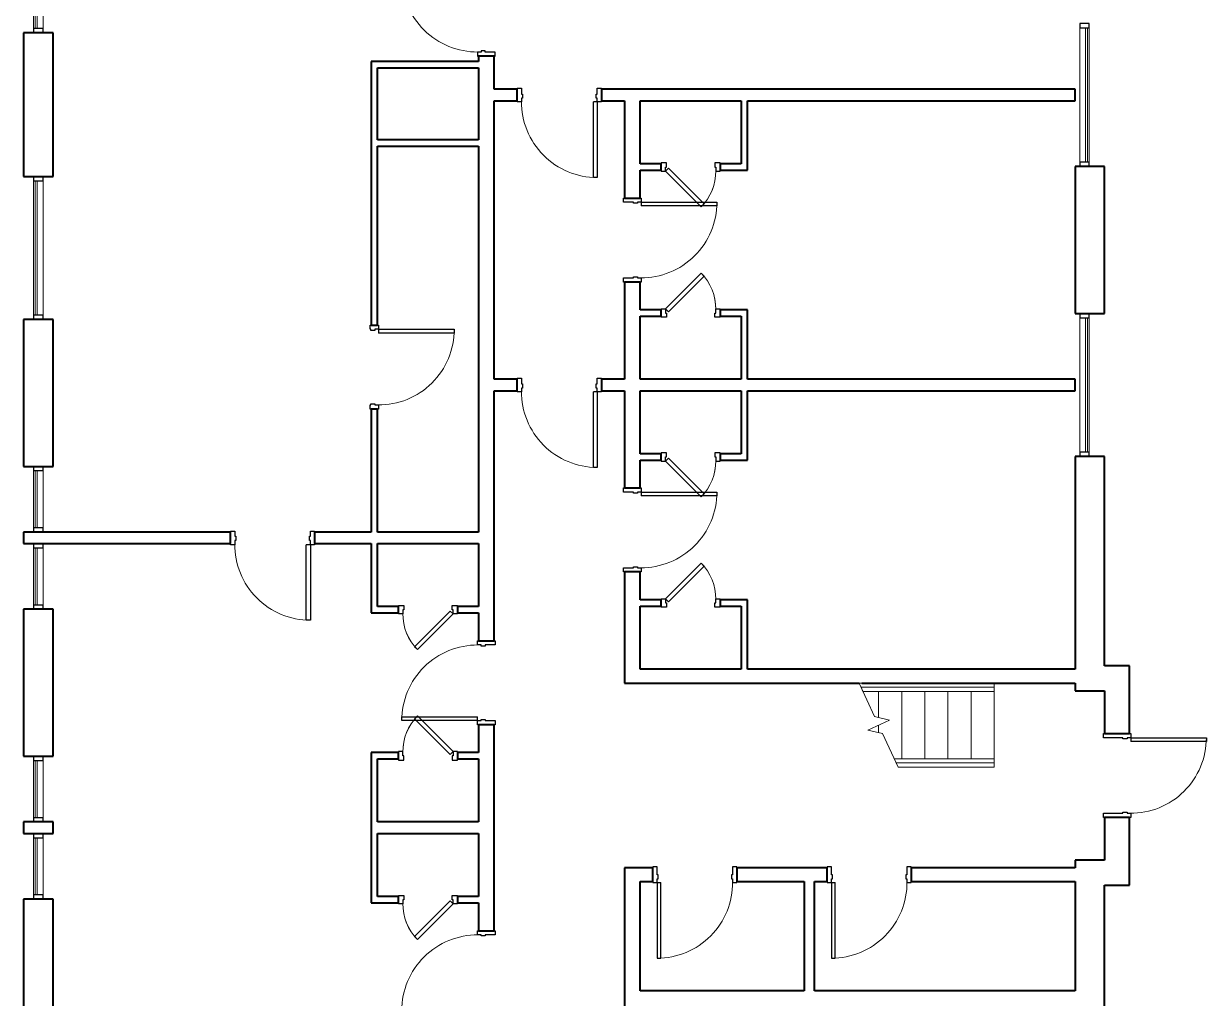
# Model space of a CAD drawing. Header units: inches. Extents: x -118 to 1455, y -1830 to 1419.
# Drawn here: x 375 to 938, y -1132 to -668 of the extents above; entities that cross this region are included whole.
import ezdxf

# ---------------------------------------------------------------- set-up
doc = ezdxf.new("R2010")
doc.units = ezdxf.units.IN
doc.header["$MEASUREMENT"] = 0
for name, color, linetype, lineweight in [('A-DOOR', 31, 'Continuous', 15), ('A-DOOR-FRAM', 31, 'Continuous', 25), ('A-FLOR-HRAL', 11, 'Continuous', 9), ('A-GLAZ-CURT', 52, 'Continuous', 9), ('A-GLAZ-CWMG', 51, 'Continuous', 9), ('A-WALL', 113, 'Continuous', 15), ('I-WALL', 2, 'Continuous', 15), ('S-STRS', 31, 'Continuous', 9), ('S-STRS-MBND', 31, 'Continuous', 9)]:
    doc.layers.add(name, color=color, linetype=linetype, lineweight=lineweight)

# ---------------------------------------------------------------- blocks, each defined once
blk = doc.blocks.new('Door-Single_CE_ - HM Door-2_ HM Frame-5146564-LEVEL 1 - Map Export')
at = {"layer": 'A-DOOR'}
for p, q in [((16.25, -40.25), (16.25, -4.25)), ((16.25, -4.25), (18, -4.25)), ((18, -4.25), (18, -40.25)), ((18, -40.25), (16.25, -40.25))]:
    blk.add_line(p, q, dxfattribs=at)
at = {"layer": 'A-DOOR', "lineweight": 25}
for p, q in [((16.25, -40.25), (16.25, -4.25)), ((18, -4.25), (16.25, -4.25)), ((18, -4.25), (18, -40.25)), ((18, -40.25), (16.25, -40.25))]:
    blk.add_line(p, q, dxfattribs=at)
at = {"layer": 'A-DOOR', "lineweight": 9}
blk.add_arc((18, -4.25), 36, 179.5, 270, dxfattribs=at)
blk.add_arc((18, -4.25), 36, 179.5, 270, dxfattribs=at)
blk.add_arc((18, -4.25), 36, 179.5, 270, dxfattribs=at)
blk.add_arc((18, -4.25), 36, 179.5, 270, dxfattribs=at)
at = {"layer": 'A-DOOR-FRAM'}
for p, q in [((-20, 4.25), (-18, 4.25)), ((-20, -4.25), (-20, 4.25)), ((-18, 4.25), (-18, -0.5)), ((18, 4.25), (20, 4.25)), ((18, -0.5), (18, 4.25)), ((20, 4.25), (20, -4.25)), ((-18, -4.25), (-20, -4.25)), ((-18, -0.5), (-17.5, -0.5)), ((-18, -2.5), (-18, -4.25)), ((-17.5, -2.5), (-18, -2.5)), ((-17.5, -0.5), (-17.5, -2.5)), ((17.5, -0.5), (18, -0.5)), ((17.5, -2.5), (17.5, -0.5)), ((18, -2.5), (17.5, -2.5)), ((18, -4.25), (18, -2.5)), ((20, -4.25), (18, -4.25))]:
    blk.add_line(p, q, dxfattribs=at)
blk = doc.blocks.new('Door-Single_CE_ - HM Door-2_ HM Frame-5146565-LEVEL 1 - Map Export')
at = {"layer": 'A-DOOR'}
for p, q in [((18, 40.25), (16.25, 40.25)), ((16.25, 40.25), (16.25, 4.25)), ((18, 4.25), (18, 40.25)), ((16.25, 4.25), (18, 4.25))]:
    blk.add_line(p, q, dxfattribs=at)
at = {"layer": 'A-DOOR', "lineweight": 25}
for p, q in [((18, 40.25), (16.25, 40.25)), ((16.25, 40.25), (16.25, 4.25)), ((18, 4.25), (18, 40.25)), ((18, 4.25), (16.25, 4.25))]:
    blk.add_line(p, q, dxfattribs=at)
at = {"layer": 'A-DOOR', "lineweight": 9}
blk.add_arc((18, 4.25), 36, 90, 180.5, dxfattribs=at)
blk.add_arc((18, 4.25), 36, 90, 180.5, dxfattribs=at)
blk.add_arc((18, 4.25), 36, 90, 180.5, dxfattribs=at)
blk.add_arc((18, 4.25), 36, 90, 180.5, dxfattribs=at)
at = {"layer": 'A-DOOR-FRAM'}
for p, q in [((-18, 4.25), (-20, 4.25)), ((-20, 4.25), (-20, -4.25)), ((-18, 2.5), (-18, 4.25)), ((-17.5, 2.5), (-18, 2.5)), ((-18, -4.25), (-18, 0.5)), ((-18, 0.5), (-17.5, 0.5)), ((-17.5, 0.5), (-17.5, 2.5)), ((18, 2.5), (17.5, 2.5)), ((17.5, 2.5), (17.5, 0.5)), ((17.5, 0.5), (18, 0.5)), ((20, 4.25), (18, 4.25)), ((18, 4.25), (18, 2.5)), ((18, 0.5), (18, -4.25)), ((20, -4.25), (20, 4.25)), ((-20, -4.25), (-18, -4.25)), ((18, -4.25), (20, -4.25))]:
    blk.add_line(p, q, dxfattribs=at)
blk = doc.blocks.new('Door-Single_CE_ - HM Door-2_ HM Frame-5146566-LEVEL 1 - Map Export')
at = {"layer": 'A-DOOR'}
for p, q in [((16.25, -38), (16.25, -2)), ((16.25, -2), (18, -2)), ((18, -2), (18, -38)), ((18, -38), (16.25, -38))]:
    blk.add_line(p, q, dxfattribs=at)
at = {"layer": 'A-DOOR', "lineweight": 25}
for p, q in [((16.25, -38), (16.25, -2)), ((18, -2), (16.25, -2)), ((18, -2), (18, -38)), ((18, -38), (16.25, -38))]:
    blk.add_line(p, q, dxfattribs=at)
at = {"layer": 'A-DOOR', "lineweight": 9}
blk.add_arc((18, -2), 36, 179.5, 270, dxfattribs=at)
blk.add_arc((18, -2), 36, 179.5, 270, dxfattribs=at)
blk.add_arc((18, -2), 36, 179.5, 270, dxfattribs=at)
blk.add_arc((18, -2), 36, 179.5, 270, dxfattribs=at)
at = {"layer": 'A-DOOR-FRAM'}
for p, q in [((-20, 2), (-18, 2)), ((-20, -2), (-20, 2)), ((-18, 2), (-18, 1.75)), ((-18, 1.75), (-17.5, 1.75)), ((-17.5, 1.75), (-17.5, -0.25)), ((17.5, 1.75), (18, 1.75)), ((17.5, -0.25), (17.5, 1.75)), ((18, 2), (20, 2)), ((18, 1.75), (18, 2)), ((20, 2), (20, -2)), ((-18, -2), (-20, -2)), ((-18, -0.25), (-18, -2)), ((-17.5, -0.25), (-18, -0.25)), ((18, -0.25), (17.5, -0.25)), ((18, -2), (18, -0.25)), ((20, -2), (18, -2))]:
    blk.add_line(p, q, dxfattribs=at)
blk = doc.blocks.new('Door-Single_CE_ - HM Door-2_ HM Frame-5148264-LEVEL 1 - Map Export')
at = {"layer": 'A-DOOR'}
for p, q in [((18, 39.75), (16.25, 39.75)), ((16.25, 39.75), (16.25, 3.75)), ((18, 3.75), (18, 39.75)), ((16.25, 3.75), (18, 3.75))]:
    blk.add_line(p, q, dxfattribs=at)
at = {"layer": 'A-DOOR', "lineweight": 25}
for p, q in [((18, 39.75), (16.25, 39.75)), ((16.25, 39.75), (16.25, 3.75)), ((18, 3.75), (18, 39.75)), ((18, 3.75), (16.25, 3.75))]:
    blk.add_line(p, q, dxfattribs=at)
at = {"layer": 'A-DOOR', "lineweight": 9}
blk.add_arc((18, 3.75), 36, 90, 180.5, dxfattribs=at)
blk.add_arc((18, 3.75), 36, 90, 180.5, dxfattribs=at)
blk.add_arc((18, 3.75), 36, 90, 180.5, dxfattribs=at)
blk.add_arc((18, 3.75), 36, 90, 180.5, dxfattribs=at)
at = {"layer": 'A-DOOR-FRAM'}
for p, q in [((-18, 3.75), (-20, 3.75)), ((-20, 3.75), (-20, -3.75)), ((-18, 2), (-18, 3.75)), ((-17.5, 2), (-18, 2)), ((-18, -3.75), (-18, 0)), ((-18, 0), (-17.5, 0)), ((-17.5, 0), (-17.5, 2)), ((18, 2), (17.5, 2)), ((17.5, 2), (17.5, 0)), ((17.5, 0), (18, 0)), ((20, 3.75), (18, 3.75)), ((18, 3.75), (18, 2)), ((18, 0), (18, -3.75)), ((20, -3.75), (20, 3.75)), ((-20, -3.75), (-18, -3.75)), ((18, -3.75), (20, -3.75))]:
    blk.add_line(p, q, dxfattribs=at)
blk = doc.blocks.new('Door-Single_CE_ - HM Door-2_ HM Frame-5148059-LEVEL 1 - Map Export')
at = {"layer": 'A-DOOR'}
for p, q in [((16.25, -42.5), (16.25, -6.5)), ((16.25, -6.5), (18, -6.5)), ((18, -6.5), (18, -42.5)), ((18, -42.5), (16.25, -42.5))]:
    blk.add_line(p, q, dxfattribs=at)
at = {"layer": 'A-DOOR', "lineweight": 25}
for p, q in [((16.25, -42.5), (16.25, -6.5)), ((18, -6.5), (16.25, -6.5)), ((18, -6.5), (18, -42.5)), ((18, -42.5), (16.25, -42.5))]:
    blk.add_line(p, q, dxfattribs=at)
at = {"layer": 'A-DOOR', "lineweight": 9}
blk.add_arc((18, -6.5), 36, 179.5, 270, dxfattribs=at)
blk.add_arc((18, -6.5), 36, 179.5, 270, dxfattribs=at)
blk.add_arc((18, -6.5), 36, 179.5, 270, dxfattribs=at)
blk.add_arc((18, -6.5), 36, 179.5, 270, dxfattribs=at)
at = {"layer": 'A-DOOR-FRAM'}
for p, q in [((-20, 6.5), (-18, 6.5)), ((-20, -6.5), (-20, 6.5)), ((-18, 6.5), (-18, -2.75)), ((18, 6.5), (20, 6.5)), ((18, -2.75), (18, 6.5)), ((20, 6.5), (20, -6.5)), ((-18, -2.75), (-17.5, -2.75)), ((-18, -4.75), (-18, -6.5)), ((-17.5, -4.75), (-18, -4.75)), ((-17.5, -2.75), (-17.5, -4.75)), ((17.5, -2.75), (18, -2.75)), ((17.5, -4.75), (17.5, -2.75)), ((18, -4.75), (17.5, -4.75)), ((18, -6.5), (18, -4.75)), ((-18, -6.5), (-20, -6.5)), ((20, -6.5), (18, -6.5))]:
    blk.add_line(p, q, dxfattribs=at)
blk = doc.blocks.new('Door-Single_CE_ - HM Door-2_ HM Frame-5149653-LEVEL 1 - Map Export')
at = {"layer": 'A-DOOR'}
for p, q in [((16.25, -39.25), (16.25, -3.25)), ((16.25, -3.25), (18, -3.25)), ((18, -3.25), (18, -39.25)), ((18, -39.25), (16.25, -39.25))]:
    blk.add_line(p, q, dxfattribs=at)
at = {"layer": 'A-DOOR', "lineweight": 25}
for p, q in [((16.25, -39.25), (16.25, -3.25)), ((18, -3.25), (16.25, -3.25)), ((18, -3.25), (18, -39.25)), ((18, -39.25), (16.25, -39.25))]:
    blk.add_line(p, q, dxfattribs=at)
at = {"layer": 'A-DOOR', "lineweight": 9}
blk.add_arc((18, -3.25), 36, 179.5, 270, dxfattribs=at)
blk.add_arc((18, -3.25), 36, 179.5, 270, dxfattribs=at)
blk.add_arc((18, -3.25), 36, 179.5, 270, dxfattribs=at)
blk.add_arc((18, -3.25), 36, 179.5, 270, dxfattribs=at)
at = {"layer": 'A-DOOR-FRAM'}
for p, q in [((-20, 3.25), (-18, 3.25)), ((-20, -3.25), (-20, 3.25)), ((-18, 3.25), (-18, 0.5)), ((-18, 0.5), (-17.5, 0.5)), ((-17.5, 0.5), (-17.5, -1.5)), ((17.5, 0.5), (18, 0.5)), ((17.5, -1.5), (17.5, 0.5)), ((18, 3.25), (20, 3.25)), ((18, 0.5), (18, 3.25)), ((20, 3.25), (20, -3.25)), ((-18, -3.25), (-20, -3.25)), ((-18, -1.5), (-18, -3.25)), ((-17.5, -1.5), (-18, -1.5)), ((18, -1.5), (17.5, -1.5)), ((18, -3.25), (18, -1.5)), ((20, -3.25), (18, -3.25))]:
    blk.add_line(p, q, dxfattribs=at)
blk = doc.blocks.new('System Panel - zGlazed-5160974-LEVEL 1 - Map Export')
at = {"layer": 'A-GLAZ-CURT', "lineweight": 15}
for p, q in [((32, -0.5), (-32, -0.5)), ((-32, -0.5), (-32, -1.5)), ((-32, -1.5), (32, -1.5)), ((32, -1.5), (32, -0.5))]:
    blk.add_line(p, q, dxfattribs=at)
blk = doc.blocks.new('Rectangular Mullion - 4 1_2_ x 2_ Rectangular_CE_-5160973-LEVEL 1 - Map Export')
at = {"layer": 'A-GLAZ-CWMG'}
for p, q in [((380.12, 443.09), (380.12, 507.09)), ((384.62, 443.09), (384.62, 507.09))]:
    blk.add_line(p, q, dxfattribs=at)
blk = doc.blocks.new('Rectangular Mullion - 4 1_2_ x 2_ Rectangular_CE_-5139319-LEVEL 1 - Map Export')
at = {"layer": 'A-GLAZ-CWMG', "lineweight": 25}
for p, q in [((-2, 2.25), (0, 2.25)), ((-2, -2.25), (-2, 2.25)), ((0, 2.25), (0, -2.25)), ((0, -2.25), (-2, -2.25))]:
    blk.add_line(p, q, dxfattribs=at)
blk = doc.blocks.new('Rectangular Mullion - 4 1_2_ x 2_ Rectangular_CE_-5139320-LEVEL 1 - Map Export')
at = {"layer": 'A-GLAZ-CWMG', "lineweight": 25}
for p, q in [((0, 2.25), (-2, 2.25)), ((-2, 2.25), (-2, -2.25)), ((0, -2.25), (0, 2.25)), ((-2, -2.25), (0, -2.25))]:
    blk.add_line(p, q, dxfattribs=at)
blk = doc.blocks.new('System Panel - zGlazed-5177566-LEVEL 1 - Map Export')
at = {"layer": 'A-GLAZ-CURT', "lineweight": 15}
for p, q in [((13.625, -0.5), (-13.625, -0.5)), ((-13.625, -0.5), (-13.625, -1.5)), ((-13.625, -1.5), (13.625, -1.5)), ((13.625, -1.5), (13.625, -0.5))]:
    blk.add_line(p, q, dxfattribs=at)
blk = doc.blocks.new('Rectangular Mullion - 4 1_2_ x 2_ Rectangular_CE_-5177565-LEVEL 1 - Map Export')
at = {"layer": 'A-GLAZ-CWMG'}
for p, q in [((380.12, -210.16), (380.12, -182.91)), ((384.62, -210.16), (384.62, -182.91))]:
    blk.add_line(p, q, dxfattribs=at)
blk = doc.blocks.new('System Panel - zGlazed-5161405-LEVEL 1 - Map Export')
at = {"layer": 'A-GLAZ-CURT', "lineweight": 15}
for p, q in [((32, 1.5), (-32, 1.5)), ((-32, 1.5), (-32, 0.5)), ((-32, 0.5), (32, 0.5)), ((32, 0.5), (32, 1.5))]:
    blk.add_line(p, q, dxfattribs=at)
blk = doc.blocks.new('Rectangular Mullion - 4 1_2_ x 2_ Rectangular_CE_-5161404-LEVEL 1 - Map Export')
at = {"layer": 'A-GLAZ-CWMG'}
for p, q in [((878.12, 466.09), (878.12, 530.09)), ((882.62, 466.09), (882.62, 530.09))]:
    blk.add_line(p, q, dxfattribs=at)
blk = doc.blocks.new('Rectangular Mullion - 4 1_2_ x 2_ Rectangular_CE_-5140190-LEVEL 1 - Map Export')
at = {"layer": 'A-GLAZ-CWMG', "lineweight": 25}
for p, q in [((-2, 2.25), (0, 2.25)), ((-2, -2.25), (-2, 2.25)), ((0, 2.25), (0, -2.25)), ((0, -2.25), (-2, -2.25))]:
    blk.add_line(p, q, dxfattribs=at)
blk = doc.blocks.new('Rectangular Mullion - 4 1_2_ x 2_ Rectangular_CE_-5140191-LEVEL 1 - Map Export')
at = {"layer": 'A-GLAZ-CWMG', "lineweight": 25}
for p, q in [((0, 2.25), (-2, 2.25)), ((-2, 2.25), (-2, -2.25)), ((0, -2.25), (0, 2.25)), ((-2, -2.25), (0, -2.25))]:
    blk.add_line(p, q, dxfattribs=at)
blk = doc.blocks.new('System Panel - zGlazed-5161037-LEVEL 1 - Map Export')
at = {"layer": 'A-GLAZ-CURT', "lineweight": 15}
for p, q in [((14.4375, -0.5), (-14.4375, -0.5)), ((-14.4375, -0.5), (-14.4375, -1.5)), ((-14.4375, -1.5), (14.4375, -1.5)), ((14.4375, -1.5), (14.4375, -0.5))]:
    blk.add_line(p, q, dxfattribs=at)
blk = doc.blocks.new('Rectangular Mullion - 4 1_2_ x 2_ Rectangular_CE_-5161036-LEVEL 1 - Map Export')
at = {"layer": 'A-GLAZ-CWMG'}
for p, q in [((380.12, 579.47), (380.12, 608.34)), ((384.62, 579.47), (384.62, 608.34))]:
    blk.add_line(p, q, dxfattribs=at)
blk = doc.blocks.new('Railing - Railing-5168626-LEVEL 1 - Map Export')
at = {"layer": 'A-FLOR-HRAL'}
for p, q in [((773.98, -983.53), (774.91, -985.53)), ((837.37, -983.53), (773.98, -983.53)), ((837.37, -983.53), (837.37, -985.53)), ((837.37, -985.53), (774.91, -985.53))]:
    blk.add_line(p, q, dxfattribs=at)
blk = doc.blocks.new('Railing - Railing-5168630-LEVEL 1 - Map Export')
at = {"layer": 'A-FLOR-HRAL'}
for p, q in [((789.84, -1017.53), (790.77, -1019.53)), ((837.37, -1017.53), (789.84, -1017.53)), ((837.37, -1017.53), (837.37, -1019.53)), ((837.37, -1019.53), (790.77, -1019.53))]:
    blk.add_line(p, q, dxfattribs=at)
blk = doc.blocks.new('Door-Single_CE_ - WD Door-2_ WD Frame-5176362-LEVEL 1 - Map Export')
at = {"layer": 'A-DOOR'}
for p, q in [((-6.38, -17.56), (10.59, -0.59)), ((12, -2), (-4.97, -18.97)), ((10.59, -0.59), (12, -2)), ((-4.97, -18.97), (-6.38, -17.56))]:
    blk.add_line(p, q, dxfattribs=at)
at = {"layer": 'A-DOOR', "lineweight": 25}
for p, q in [((-6.38, -17.56), (10.59, -0.59)), ((12, -2), (-4.97, -18.97)), ((12, -2), (10.59, -0.59)), ((-4.97, -18.97), (-6.38, -17.56))]:
    blk.add_line(p, q, dxfattribs=at)
at = {"layer": 'A-DOOR', "lineweight": 9}
for start in [179.3876, 179.3876, 179.5, 179.5]:
    blk.add_arc((12, -2), 24, start, 225, dxfattribs=at)
at = {"layer": 'A-DOOR-FRAM'}
for p, q in [((-14, 2), (-11.5, 2)), ((-14, -2), (-14, 2)), ((-11.5, 2), (-11.5, 0)), ((11.5, 2), (14, 2)), ((11.5, 0), (11.5, 2)), ((14, 2), (14, -2)), ((-12, -2), (-14, -2)), ((-12, 0), (-12, -2)), ((-11.5, 0), (-12, 0)), ((12, 0), (11.5, 0)), ((12, -2), (12, 0)), ((14, -2), (12, -2))]:
    blk.add_line(p, q, dxfattribs=at)
blk = doc.blocks.new('Door-Single_CE_ - WD Door-2_ WD Frame-5176364-LEVEL 1 - Map Export')
at = {"layer": 'A-DOOR'}
for p, q in [((-4.97, 18.97), (-6.38, 17.56)), ((-6.38, 17.56), (10.59, 0.59)), ((12, 2), (-4.97, 18.97)), ((10.59, 0.59), (12, 2))]:
    blk.add_line(p, q, dxfattribs=at)
at = {"layer": 'A-DOOR', "lineweight": 25}
for p, q in [((-4.97, 18.97), (-6.38, 17.56)), ((-6.38, 17.56), (10.59, 0.59)), ((12, 2), (-4.97, 18.97)), ((12, 2), (10.59, 0.59))]:
    blk.add_line(p, q, dxfattribs=at)
at = {"layer": 'A-DOOR', "lineweight": 9}
for end in [180.5, 180.5, 180.6124, 180.6124]:
    blk.add_arc((12, 2), 24, 135, end, dxfattribs=at)
at = {"layer": 'A-DOOR-FRAM'}
for p, q in [((-12, 2), (-14, 2)), ((-14, 2), (-14, -2)), ((-12, 0), (-12, 2)), ((-11.5, 0), (-12, 0)), ((-11.5, -2), (-11.5, 0)), ((12, 0), (11.5, 0)), ((11.5, 0), (11.5, -2)), ((14, 2), (12, 2)), ((12, 2), (12, 0)), ((14, -2), (14, 2)), ((-14, -2), (-11.5, -2)), ((11.5, -2), (14, -2))]:
    blk.add_line(p, q, dxfattribs=at)
blk = doc.blocks.new('Door-Single_CE_ - WD Door-2_ WD Frame-5177219-LEVEL 1 - Map Export')
at = {"layer": 'A-DOOR'}
for p, q in [((16, -39.25), (16, -3.25)), ((16, -3.25), (18, -3.25)), ((18, -3.25), (18, -39.25)), ((18, -39.25), (16, -39.25))]:
    blk.add_line(p, q, dxfattribs=at)
at = {"layer": 'A-DOOR', "lineweight": 25}
for p, q in [((16, -39.25), (16, -3.25)), ((18, -3.25), (16, -3.25)), ((18, -3.25), (18, -39.25)), ((18, -39.25), (16, -39.25))]:
    blk.add_line(p, q, dxfattribs=at)
at = {"layer": 'A-DOOR', "lineweight": 9}
blk.add_arc((18, -3.25), 36, 179.5, 270, dxfattribs=at)
blk.add_arc((18, -3.25), 36, 179.5, 270, dxfattribs=at)
blk.add_arc((18, -3.25), 36, 179.5, 270, dxfattribs=at)
blk.add_arc((18, -3.25), 36, 179.5, 270, dxfattribs=at)
at = {"layer": 'A-DOOR-FRAM'}
for p, q in [((-20, 3.25), (-18, 3.25)), ((-20, -3.25), (-20, 3.25)), ((-18, 3.25), (-18, 0.75)), ((-18, 0.75), (-17.5, 0.75)), ((-17.5, 0.75), (-17.5, -1.25)), ((17.5, 0.75), (18, 0.75)), ((17.5, -1.25), (17.5, 0.75)), ((18, 3.25), (20, 3.25)), ((18, 0.75), (18, 3.25)), ((20, 3.25), (20, -3.25)), ((-18, -3.25), (-20, -3.25)), ((-18, -1.25), (-18, -3.25)), ((-17.5, -1.25), (-18, -1.25)), ((18, -1.25), (17.5, -1.25)), ((18, -3.25), (18, -1.25)), ((20, -3.25), (18, -3.25))]:
    blk.add_line(p, q, dxfattribs=at)

msp = doc.modelspace()

# ---------------------------------------------------------------- linework, layer by layer
at = {"layer": 'A-WALL', "lineweight": 40}
for p, q in [((375.37, -672.03), (375.37, -740.41)), ((389.37, -672.03), (375.37, -672.03)), ((389.37, -740.41), (389.37, -672.03)), ((591.87, -685.66), (540.87, -685.66)), ((540.87, -685.66), (540.87, -811.16)), ((599.37, -683.16), (591.87, -683.16)), ((591.87, -683.16), (591.87, -685.66)), ((599.37, -698.91), (599.37, -683.16)), ((543.87, -688.66), (591.87, -688.66)), ((543.87, -722.91), (543.87, -688.66)), ((591.87, -688.66), (591.87, -722.91)), ((610.37, -698.91), (599.37, -698.91)), ((610.37, -704.41), (610.37, -698.91)), ((875.87, -698.91), (650.37, -698.91)), ((650.37, -698.91), (650.37, -704.41)), ((875.87, -704.41), (875.87, -698.91)), ((599.37, -836.91), (599.37, -704.41)), ((599.37, -704.41), (610.37, -704.41)), ((650.37, -704.41), (661.37, -704.41)), ((661.37, -704.41), (661.37, -750.66)), ((668.87, -704.41), (716.87, -704.41)), ((668.87, -734.41), (668.87, -704.41)), ((716.87, -704.41), (716.87, -734.41)), ((719.87, -704.41), (875.87, -704.41)), ((719.87, -737.41), (719.87, -704.41)), ((591.87, -722.91), (543.87, -722.91)), ((543.87, -811.16), (543.87, -725.91)), ((543.87, -725.91), (591.87, -725.91)), ((591.87, -725.91), (591.87, -909.66)), ((678.87, -734.41), (668.87, -734.41)), ((668.87, -750.66), (668.87, -737.41)), ((668.87, -737.41), (678.87, -737.41)), ((678.87, -737.41), (678.87, -734.41)), ((716.87, -734.41), (706.87, -734.41)), ((706.87, -734.41), (706.87, -737.41)), ((706.87, -737.41), (719.87, -737.41)), ((875.87, -735.66), (875.87, -805.66)), ((889.87, -735.66), (875.87, -735.66)), ((889.87, -805.66), (889.87, -735.66)), ((375.37, -740.41), (389.37, -740.41)), ((661.37, -750.66), (668.87, -750.66)), ((661.37, -790.66), (661.37, -836.91)), ((668.87, -790.66), (661.37, -790.66)), ((668.87, -803.91), (668.87, -790.66)), ((678.87, -803.91), (668.87, -803.91)), ((678.87, -806.91), (678.87, -803.91)), ((719.87, -803.91), (706.87, -803.91)), ((706.87, -803.91), (706.87, -806.91)), ((719.87, -836.91), (719.87, -803.91)), ((375.37, -808.41), (375.37, -878.41)), ((389.37, -808.41), (375.37, -808.41)), ((389.37, -878.41), (389.37, -808.41)), ((668.87, -836.91), (668.87, -806.91)), ((668.87, -806.91), (678.87, -806.91)), ((706.87, -806.91), (716.87, -806.91)), ((716.87, -806.91), (716.87, -836.91)), ((875.87, -805.66), (889.87, -805.66)), ((540.87, -811.16), (543.87, -811.16)), ((610.37, -836.91), (599.37, -836.91)), ((610.37, -842.41), (610.37, -836.91)), ((661.37, -836.91), (650.37, -836.91)), ((650.37, -836.91), (650.37, -842.41)), ((716.87, -836.91), (668.87, -836.91)), ((875.87, -836.91), (719.87, -836.91)), ((875.87, -842.41), (875.87, -836.91)), ((599.37, -961.41), (599.37, -842.41)), ((599.37, -842.41), (610.37, -842.41)), ((650.37, -842.41), (661.37, -842.41)), ((661.37, -842.41), (661.37, -888.66)), ((668.87, -842.41), (716.87, -842.41)), ((668.87, -872.41), (668.87, -842.41)), ((716.87, -842.41), (716.87, -872.41)), ((719.87, -842.41), (875.87, -842.41)), ((719.87, -875.41), (719.87, -842.41)), ((540.87, -851.16), (540.87, -909.66)), ((543.87, -851.16), (540.87, -851.16)), ((543.87, -909.66), (543.87, -851.16)), ((678.87, -872.41), (668.87, -872.41)), ((678.87, -875.41), (678.87, -872.41)), ((716.87, -872.41), (706.87, -872.41)), ((706.87, -872.41), (706.87, -875.41)), ((668.87, -888.66), (668.87, -875.41)), ((668.87, -875.41), (678.87, -875.41)), ((706.87, -875.41), (719.87, -875.41)), ((875.87, -873.66), (875.87, -974.91)), ((889.87, -873.66), (875.87, -873.66)), ((889.87, -973.28), (889.87, -873.66)), ((375.37, -878.41), (389.37, -878.41)), ((661.37, -888.66), (668.87, -888.66)), ((375.37, -909.66), (375.37, -915.16)), ((473.87, -909.66), (375.37, -909.66)), ((473.87, -915.16), (473.87, -909.66)), ((540.87, -909.66), (513.87, -909.66)), ((513.87, -909.66), (513.87, -915.16)), ((591.87, -909.66), (543.87, -909.66)), ((375.37, -915.16), (473.87, -915.16)), ((513.87, -915.16), (540.87, -915.16)), ((540.87, -915.16), (540.87, -948.16)), ((543.87, -915.16), (591.87, -915.16)), ((543.87, -945.16), (543.87, -915.16)), ((591.87, -915.16), (591.87, -945.16)), ((661.37, -928.66), (661.37, -981.53)), ((668.87, -928.66), (661.37, -928.66)), ((668.87, -941.91), (668.87, -928.66)), ((553.87, -945.16), (543.87, -945.16)), ((553.87, -948.16), (553.87, -945.16)), ((591.87, -945.16), (581.87, -945.16)), ((581.87, -945.16), (581.87, -948.16)), ((678.87, -941.91), (668.87, -941.91)), ((668.87, -974.91), (668.87, -944.91)), ((668.87, -944.91), (678.87, -944.91)), ((678.87, -944.91), (678.87, -941.91)), ((719.87, -941.91), (706.87, -941.91)), ((706.87, -941.91), (706.87, -944.91)), ((706.87, -944.91), (716.87, -944.91)), ((716.87, -944.91), (716.87, -974.91)), ((719.87, -974.91), (719.87, -941.91)), ((375.37, -946.41), (375.37, -1016.41)), ((389.37, -946.41), (375.37, -946.41)), ((389.37, -1016.41), (389.37, -946.41)), ((540.87, -948.16), (553.87, -948.16)), ((581.87, -948.16), (591.87, -948.16)), ((591.87, -948.16), (591.87, -961.41)), ((591.87, -961.41), (599.37, -961.41)), ((901.87, -973.28), (889.87, -973.28)), ((901.87, -1005.53), (901.87, -973.28)), ((716.87, -974.91), (668.87, -974.91)), ((875.87, -974.91), (719.87, -974.91)), ((661.37, -981.53), (773.05, -981.53)), ((774.33, -981.53), (875.87, -981.53)), ((875.87, -981.53), (875.87, -985.28)), ((875.87, -985.28), (889.87, -985.28)), ((889.87, -985.28), (889.87, -1005.53)), ((599.37, -1001.41), (591.87, -1001.41)), ((591.87, -1001.41), (591.87, -1014.66)), ((599.37, -1099.41), (599.37, -1001.41)), ((889.87, -1005.53), (901.87, -1005.53)), ((375.37, -1016.41), (389.37, -1016.41)), ((553.87, -1014.66), (540.87, -1014.66)), ((540.87, -1014.66), (540.87, -1086.16)), ((543.87, -1047.66), (543.87, -1017.66)), ((543.87, -1017.66), (553.87, -1017.66)), ((553.87, -1017.66), (553.87, -1014.66)), ((591.87, -1014.66), (581.87, -1014.66)), ((581.87, -1014.66), (581.87, -1017.66)), ((581.87, -1017.66), (591.87, -1017.66)), ((591.87, -1017.66), (591.87, -1047.66)), ((889.87, -1045.53), (889.87, -1065.78)), ((901.87, -1045.53), (889.87, -1045.53)), ((901.87, -1077.78), (901.87, -1045.53)), ((375.37, -1047.66), (375.37, -1053.16)), ((389.37, -1047.66), (375.37, -1047.66)), ((389.37, -1053.16), (389.37, -1047.66)), ((591.87, -1047.66), (543.87, -1047.66)), ((375.37, -1053.16), (389.37, -1053.16)), ((543.87, -1053.16), (591.87, -1053.16)), ((543.87, -1083.16), (543.87, -1053.16)), ((591.87, -1053.16), (591.87, -1083.16)), ((674.87, -1069.53), (661.37, -1069.53)), ((661.37, -1069.53), (661.37, -1398.41)), ((674.87, -1076.03), (674.87, -1069.53)), ((757.87, -1069.53), (714.87, -1069.53)), ((714.87, -1069.53), (714.87, -1076.03)), ((757.87, -1076.03), (757.87, -1069.53)), ((875.87, -1069.53), (797.87, -1069.53)), ((797.87, -1069.53), (797.87, -1076.03)), ((889.87, -1065.78), (875.87, -1065.78)), ((875.87, -1065.78), (875.87, -1069.53)), ((668.87, -1076.03), (674.87, -1076.03)), ((668.87, -1128.03), (668.87, -1076.03)), ((714.87, -1076.03), (746.87, -1076.03)), ((751.87, -1076.03), (757.87, -1076.03)), ((797.87, -1076.03), (875.87, -1076.03)), ((875.87, -1076.03), (875.87, -1128.03)), ((889.87, -1077.78), (901.87, -1077.78)), ((889.87, -1175.41), (889.87, -1077.78)), ((375.37, -1084.41), (375.37, -1154.41)), ((389.37, -1084.41), (375.37, -1084.41)), ((389.37, -1154.41), (389.37, -1084.41)), ((540.87, -1086.16), (553.87, -1086.16)), ((553.87, -1083.16), (543.87, -1083.16)), ((553.87, -1086.16), (553.87, -1083.16)), ((591.87, -1083.16), (581.87, -1083.16)), ((581.87, -1083.16), (581.87, -1086.16)), ((581.87, -1086.16), (591.87, -1086.16)), ((591.87, -1086.16), (591.87, -1099.41)), ((591.87, -1099.41), (599.37, -1099.41)), ((746.87, -1128.03), (668.87, -1128.03)), ((875.87, -1128.03), (751.87, -1128.03))]:
    msp.add_line(p, q, dxfattribs=at)
at = {"layer": 'I-WALL', "lineweight": 40}
for p, q in [((746.87, -1076.03), (746.87, -1128.03)), ((751.87, -1128.03), (751.87, -1076.03))]:
    msp.add_line(p, q, dxfattribs=at)
at = {"layer": 'S-STRS'}
for p, q in [((774.33, -981.53), (773.05, -981.53)), ((837.37, -983.53), (837.37, -981.53)), ((782.37, -997.92), (782.37, -985.53)), ((793.37, -1017.53), (793.37, -985.53)), ((804.37, -1017.53), (804.37, -985.53)), ((815.37, -1017.53), (815.37, -985.53)), ((826.37, -1017.53), (826.37, -985.53)), ((837.37, -1017.53), (837.37, -985.53)), ((782.37, -1005.15), (782.37, -1001.53)), ((837.37, -1021.53), (791.7, -1021.53)), ((837.37, -1021.53), (837.37, -1019.53))]:
    msp.add_line(p, q, dxfattribs=at)
at = {"layer": 'S-STRS-MBND'}
for p, q in [((773.05, -981.53), (780.47, -997.45)), ((787.47, -999.16), (777.28, -1003.91)), ((780.47, -997.45), (787.47, -999.16)), ((777.28, -1003.91), (784.28, -1005.61)), ((784.28, -1005.61), (791.7, -1021.53))]:
    msp.add_line(p, q, dxfattribs=at)

# ---------------------------------------------------------------- block references
at = {"layer": 'A-DOOR', "lineweight": 9}
for name, p, rotation in [('Door-Single_CE_ - HM Door-2_ HM Frame-5146565-LEVEL 1 - Map Export', (595.62, -663.16), 90.00000000000018), ('Door-Single_CE_ - WD Door-2_ WD Frame-5176364-LEVEL 1 - Map Export', (692.87, -735.91), 180), ('Door-Single_CE_ - HM Door-2_ HM Frame-5146564-LEVEL 1 - Map Export', (665.12, -770.66), 90.00000000000006), ('Door-Single_CE_ - WD Door-2_ WD Frame-5176362-LEVEL 1 - Map Export', (692.87, -805.41), 180), ('Door-Single_CE_ - HM Door-2_ HM Frame-5146566-LEVEL 1 - Map Export', (542.37, -831.16), 89.99999999999991), ('Door-Single_CE_ - WD Door-2_ WD Frame-5176364-LEVEL 1 - Map Export', (692.87, -873.91), 180), ('Door-Single_CE_ - HM Door-2_ HM Frame-5146564-LEVEL 1 - Map Export', (665.12, -908.66), 90.00000000000006), ('Door-Single_CE_ - WD Door-2_ WD Frame-5176362-LEVEL 1 - Map Export', (692.87, -943.41), 180), ('Door-Single_CE_ - HM Door-2_ HM Frame-5146564-LEVEL 1 - Map Export', (595.62, -981.41), 270.0000000000002), ('Door-Single_CE_ - HM Door-2_ HM Frame-5148059-LEVEL 1 - Map Export', (895.87, -1025.53), 89.99999999999928), ('Door-Single_CE_ - HM Door-2_ HM Frame-5148264-LEVEL 1 - Map Export', (694.87, -1072.78), 180), ('Door-Single_CE_ - HM Door-2_ HM Frame-5148264-LEVEL 1 - Map Export', (777.87, -1072.78), 180), ('Door-Single_CE_ - HM Door-2_ HM Frame-5146564-LEVEL 1 - Map Export', (595.62, -1119.41), 270.0000000000002)]:
    msp.add_blockref(name, p, dxfattribs=dict(at, rotation=rotation))
for name, p in [('Door-Single_CE_ - HM Door-2_ HM Frame-5149653-LEVEL 1 - Map Export', (630.37, -701.66)), ('Door-Single_CE_ - HM Door-2_ HM Frame-5149653-LEVEL 1 - Map Export', (630.37, -839.66)), ('Door-Single_CE_ - WD Door-2_ WD Frame-5177219-LEVEL 1 - Map Export', (493.87, -912.41)), ('Door-Single_CE_ - WD Door-2_ WD Frame-5176362-LEVEL 1 - Map Export', (567.87, -946.66)), ('Door-Single_CE_ - WD Door-2_ WD Frame-5176364-LEVEL 1 - Map Export', (567.87, -1016.16)), ('Door-Single_CE_ - WD Door-2_ WD Frame-5176362-LEVEL 1 - Map Export', (567.87, -1084.66))]:
    msp.add_blockref(name, p, dxfattribs=at)
at = {"layer": 'A-FLOR-HRAL'}
for name in ['Railing - Railing-5168626-LEVEL 1 - Map Export', 'Railing - Railing-5168630-LEVEL 1 - Map Export']:
    msp.add_blockref(name, (0, 0), dxfattribs=at)
at = {"layer": 'A-GLAZ-CURT'}
for name, p, rotation in [('System Panel - zGlazed-5161037-LEVEL 1 - Map Export', (382.37, -655.6), 269.9999999999999), ('System Panel - zGlazed-5161405-LEVEL 1 - Map Export', (880.37, -701.66), 270.0000000000001), ('System Panel - zGlazed-5160974-LEVEL 1 - Map Export', (382.37, -774.41), 269.9999999999999), ('System Panel - zGlazed-5161405-LEVEL 1 - Map Export', (880.37, -839.66), 270.0000000000001), ('System Panel - zGlazed-5177566-LEVEL 1 - Map Export', (382.37, -894.03), 269.9999999999999), ('System Panel - zGlazed-5177566-LEVEL 1 - Map Export', (382.37, -930.78), 269.9999999999999), ('System Panel - zGlazed-5177566-LEVEL 1 - Map Export', (382.37, -1032.03), 269.9999999999999), ('System Panel - zGlazed-5177566-LEVEL 1 - Map Export', (382.37, -1068.78), 269.9999999999999)]:
    msp.add_blockref(name, p, dxfattribs=dict(at, rotation=rotation))
at = {"layer": 'A-GLAZ-CWMG'}
for name, p in [('Rectangular Mullion - 4 1_2_ x 2_ Rectangular_CE_-5161036-LEVEL 1 - Map Export', (0, -1249.5)), ('Rectangular Mullion - 4 1_2_ x 2_ Rectangular_CE_-5161404-LEVEL 1 - Map Export', (0, -1199.75)), ('Rectangular Mullion - 4 1_2_ x 2_ Rectangular_CE_-5160973-LEVEL 1 - Map Export', (0, -1249.5)), ('Rectangular Mullion - 4 1_2_ x 2_ Rectangular_CE_-5161404-LEVEL 1 - Map Export', (0, -1337.75)), ('Rectangular Mullion - 4 1_2_ x 2_ Rectangular_CE_-5177565-LEVEL 1 - Map Export', (0, -697.5)), ('Rectangular Mullion - 4 1_2_ x 2_ Rectangular_CE_-5177565-LEVEL 1 - Map Export', (0, -734.25)), ('Rectangular Mullion - 4 1_2_ x 2_ Rectangular_CE_-5177565-LEVEL 1 - Map Export', (0, -835.5)), ('Rectangular Mullion - 4 1_2_ x 2_ Rectangular_CE_-5177565-LEVEL 1 - Map Export', (0, -872.25))]:
    msp.add_blockref(name, p, dxfattribs=at)
for name, p, rotation in [('Rectangular Mullion - 4 1_2_ x 2_ Rectangular_CE_-5140191-LEVEL 1 - Map Export', (880.37, -667.66), 90.0000000000001), ('Rectangular Mullion - 4 1_2_ x 2_ Rectangular_CE_-5139320-LEVEL 1 - Map Export', (382.37, -740.41), 89.99999999999991), ('Rectangular Mullion - 4 1_2_ x 2_ Rectangular_CE_-5140191-LEVEL 1 - Map Export', (880.37, -805.66), 90.0000000000001), ('Rectangular Mullion - 4 1_2_ x 2_ Rectangular_CE_-5139320-LEVEL 1 - Map Export', (382.37, -878.41), 89.99999999999991), ('Rectangular Mullion - 4 1_2_ x 2_ Rectangular_CE_-5139320-LEVEL 1 - Map Export', (382.37, -915.16), 89.99999999999991), ('Rectangular Mullion - 4 1_2_ x 2_ Rectangular_CE_-5139320-LEVEL 1 - Map Export', (382.37, -1016.41), 89.99999999999991), ('Rectangular Mullion - 4 1_2_ x 2_ Rectangular_CE_-5139320-LEVEL 1 - Map Export', (382.37, -1053.16), 89.99999999999991)]:
    msp.add_blockref(name, p, dxfattribs=dict(at, rotation=rotation))
at = {"layer": 'A-GLAZ-CWMG', "extrusion": (0, 0, -1)}
for name, p, rotation in [('Rectangular Mullion - 4 1_2_ x 2_ Rectangular_CE_-5139319-LEVEL 1 - Map Export', (-382.37, -672.03), 270.0000000000001), ('Rectangular Mullion - 4 1_2_ x 2_ Rectangular_CE_-5140190-LEVEL 1 - Map Export', (-880.37, -735.66), 269.9999999999999), ('Rectangular Mullion - 4 1_2_ x 2_ Rectangular_CE_-5139319-LEVEL 1 - Map Export', (-382.37, -808.41), 270.0000000000001), ('Rectangular Mullion - 4 1_2_ x 2_ Rectangular_CE_-5140190-LEVEL 1 - Map Export', (-880.37, -873.66), 269.9999999999999), ('Rectangular Mullion - 4 1_2_ x 2_ Rectangular_CE_-5139319-LEVEL 1 - Map Export', (-382.37, -909.66), 270.0000000000001), ('Rectangular Mullion - 4 1_2_ x 2_ Rectangular_CE_-5139319-LEVEL 1 - Map Export', (-382.37, -946.41), 270.0000000000001), ('Rectangular Mullion - 4 1_2_ x 2_ Rectangular_CE_-5139319-LEVEL 1 - Map Export', (-382.37, -1047.66), 270.0000000000001), ('Rectangular Mullion - 4 1_2_ x 2_ Rectangular_CE_-5139319-LEVEL 1 - Map Export', (-382.37, -1084.41), 270.0000000000001)]:
    msp.add_blockref(name, p, dxfattribs=dict(at, rotation=rotation))

doc.saveas('drawing.dxf')
